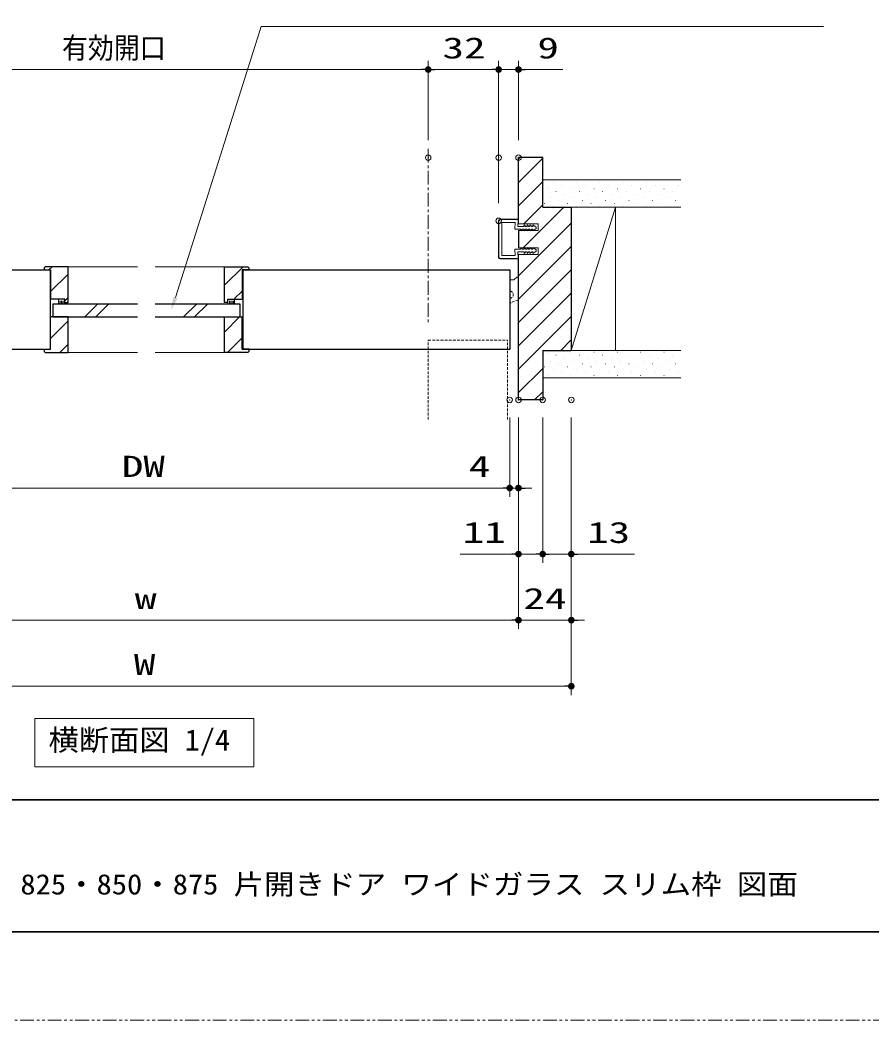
# Model space of a CAD drawing. Units: millimetres, scale not verified. Extents: x -1306 to 1306, y -607 to 607.
# Drawn here: x -631.8 to -245.2, y -594 to -139.9 of the extents above; entities that cross this region are included whole.
import ezdxf
from ezdxf.enums import TextEntityAlignment as Align

# ---------------------------------------------------------------- set-up
doc = ezdxf.new("R2010")
doc.units = ezdxf.units.MM
doc.header["$LTSCALE"] = 5
doc.header["$PDMODE"] = 32
doc.header["$PDSIZE"] = 2.5
for name, pattern in [('USER1', [2.5, 1.25, -0.25, 0.25, -0.25, 0.25, -0.25]), ('USER2', [0.375, 0.25, -0.125]), ('USER3', [2, 1.25, -0.25, 0.25, -0.25])]:
    doc.linetypes.add(name, pattern=pattern)
for name, color, linetype, lineweight in [('0-1_線(黄)', 2, 'Continuous', 15), ('0-3_陰線', 4, 'USER1', 9), ('0-A_点線(黄)', 2, 'USER2', 15), ('0-B_点線(水)', 6, 'USER2', 9), ('0-C_中心線', 3, 'USER3', 9), ('0-D_線(白)', 7, 'Continuous', 30), ('1-0_線(水)', 4, 'Continuous', 9), ('1-1_寸法線', 3, 'Continuous', 13), ('1-2_ハッチング', 6, 'Continuous', 9), ('1-4_DEFPOINTS', 7, 'Continuous', 5), ('1-5_0', 3, 'Continuous', 25), ('1-6_図面枠', 7, 'Continuous', 35)]:
    doc.layers.add(name, color=color, linetype=linetype, lineweight=lineweight)
doc.styles.add('ＭＳ ゴシック', font='')
doc.styles.get('ＭＳ ゴシック').set_extended_font_data('MS Gothic')

# ---------------------------------------------------------------- blocks, each defined once
blk = doc.blocks.new('_DOT')
at = {"layer": '1-5_0'}
blk.add_line((-2.5, 0), (-5, 0), dxfattribs=at)
for points in [[(0, 0), (-2.5, 0), (-2.48, 0.313)], [(0, 0), (-2.48, -0.313), (-2.5, 0)], [(0, 0), (-2.48, 0.313), (-2.421, 0.622)], [(0, 0), (-2.421, -0.622), (-2.48, -0.313)], [(0, 0), (-2.421, 0.622), (-2.324, 0.92)], [(0, 0), (-2.324, -0.92), (-2.421, -0.622)], [(0, 0), (-2.324, 0.92), (-2.191, 1.204)], [(0, 0), (-2.191, -1.204), (-2.324, -0.92)], [(0, 0), (-2.191, 1.204), (-2.023, 1.469)], [(0, 0), (-2.023, -1.469), (-2.191, -1.204)], [(0, 0), (-2.023, 1.469), (-1.822, 1.711)], [(0, 0), (-1.822, -1.711), (-2.023, -1.469)], [(0, 0), (-1.822, 1.711), (-1.594, 1.926)], [(0, 0), (-1.594, -1.926), (-1.822, -1.711)], [(0, 0), (-1.594, 1.926), (-1.34, 2.111)], [(0, 0), (-1.34, -2.111), (-1.594, -1.926)], [(0, 0), (-1.34, 2.111), (-1.064, 2.262)], [(0, 0), (-1.064, -2.262), (-1.34, -2.111)], [(0, 0), (-1.064, 2.262), (-0.773, 2.378)], [(0, 0), (-0.773, -2.378), (-1.064, -2.262)], [(0, 0), (-0.773, 2.378), (-0.468, 2.456)], [(0, 0), (-0.468, -2.456), (-0.773, -2.378)], [(0, 0), (-0.468, 2.456), (-0.157, 2.495)], [(0, 0), (-0.157, -2.495), (-0.468, -2.456)], [(0, 0), (-0.157, 2.495), (0.157, 2.495)], [(0, 0), (0.157, -2.495), (-0.157, -2.495)], [(0, 0), (0.157, 2.495), (0.468, 2.456)], [(0, 0), (0.468, 2.456), (0.773, 2.378)], [(0, 0), (0.773, 2.378), (1.064, 2.262)], [(0, 0), (1.064, 2.262), (1.34, 2.111)], [(0, 0), (1.34, 2.111), (1.594, 1.926)], [(0, 0), (1.594, 1.926), (1.822, 1.711)], [(0, 0), (1.822, 1.711), (2.023, 1.469)], [(0, 0), (2.023, 1.469), (2.191, 1.204)], [(0, 0), (2.191, 1.204), (2.324, 0.92)], [(0, 0), (2.324, 0.92), (2.421, 0.622)], [(0, 0), (2.421, 0.622), (2.48, 0.313)], [(0, 0), (2.48, 0.313), (2.5, 0)], [(0, 0), (0.468, -2.456), (0.157, -2.495)], [(0, 0), (0.773, -2.378), (0.468, -2.456)], [(0, 0), (1.064, -2.262), (0.773, -2.378)], [(0, 0), (1.34, -2.111), (1.064, -2.262)], [(0, 0), (1.594, -1.926), (1.34, -2.111)], [(0, 0), (1.822, -1.711), (1.594, -1.926)], [(0, 0), (2.023, -1.469), (1.822, -1.711)], [(0, 0), (2.191, -1.204), (2.023, -1.469)], [(0, 0), (2.324, -0.92), (2.191, -1.204)], [(0, 0), (2.421, -0.622), (2.324, -0.92)], [(0, 0), (2.48, -0.313), (2.421, -0.622)], [(0, 0), (2.5, 0), (2.48, -0.313)]]:
    blk.add_solid(points, dxfattribs=at)

msp = doc.modelspace()

# ---------------------------------------------------------------- linework, layer by layer
at = {"layer": '0-1_線(黄)'}
for p, q in [((-331.694, -212.451), (-394.381, -212.451)), ((-331.694, -224.951), (-381.381, -224.951)), ((-361.381, -224.951), (-381.381, -289.951)), ((-361.381, -224.951), (-361.381, -289.951)), ((-361.381, -224.951), (-361.381, -289.951)), ((-331.694, -289.951), (-381.381, -289.951)), ((-331.694, -302.451), (-394.381, -302.451))]:
    msp.add_line(p, q, dxfattribs=at)
msp.add_lwpolyline([(-625.093, -457.162), (-525.622, -457.162), (-525.622, -478.997), (-625.093, -478.997)], close=True, dxfattribs=at)
at = {"layer": '0-3_陰線'}
msp.add_line((387.036, -594), (-1292.964, -594), dxfattribs=at)
at = {"layer": '0-A_点線(黄)'}
for p, q in [((-407.898, -257.977), (-409.381, -258.002)), ((-406.495, -256.95), (-407.196, -257.673)), ((-405.793, -256.646), (-405.382, -256.64)), ((-405.382, -266.996), (-408.642, -268.241)), ((-446.382, -285.309), (-410.382, -285.309)), ((-410.382, -321.355), (-410.382, -285.309))]:
    msp.add_line(p, q, dxfattribs=at)
msp.add_lwpolyline([(-446.382, -321.355), (-446.382, -285.309), (-410.382, -285.309)], dxfattribs=at)
for centre, radius, start, end in [((-407.914, -256.977), 1, 270.89848, 315.89848), ((-405.777, -257.646), 1, 90.89848, 135.89848), ((-409.381, -264.701), 1.65, 269.99645, 90.00355), ((-409.355, -266.372), 2, 269.24904, 290.89848)]:
    msp.add_arc(centre, radius, start, end, dxfattribs=at)
at = {"layer": '0-B_点線(水)'}
for p, q in [((-614.231, -268.751), (-614.231, -266.651)), ((-613.606, -268.751), (-613.606, -266.651)), ((-612.981, -268.751), (-612.981, -266.651)), ((-612.356, -268.751), (-612.356, -266.651)), ((-611.731, -268.751), (-611.731, -266.651)), ((-537.347, -268.751), (-537.347, -266.651)), ((-536.722, -268.751), (-536.722, -266.651)), ((-536.097, -268.751), (-536.097, -266.651)), ((-535.472, -268.751), (-535.472, -266.651)), ((-534.847, -268.751), (-534.847, -266.651))]:
    msp.add_line(p, q, dxfattribs=at)
at = {"layer": '0-C_中心線'}
msp.add_line((-446.382, -198.45), (-446.382, -278.309), dxfattribs=at)
at = {"layer": '0-D_線(白)'}
for p, q in [((-405.382, -232.451), (-405.383, -202.451)), ((-394.381, -224.951), (-381.381, -224.951)), ((-381.381, -224.951), (-381.381, -289.951)), ((-405.382, -235.451), (-405.382, -243.451)), ((-405.381, -312.451), (-405.382, -246.451)), ((-739.381, -253.451), (-617.881, -253.451)), ((-620.381, -251.951), (-620.881, -252.451)), ((-620.881, -252.451), (-620.881, -253.451)), ((-618.131, -253.451), (-618.131, -289.451)), ((-530.881, -253.451), (-409.381, -253.451)), ((-530.631, -253.451), (-530.631, -289.451)), ((-528.381, -251.951), (-527.881, -252.451)), ((-527.881, -252.451), (-527.881, -253.451)), ((-409.381, -253.451), (-409.381, -289.451)), ((-616.881, -268.751), (-578.381, -268.751)), ((-570.381, -268.751), (-531.881, -268.751)), ((-531.881, -268.751), (-531.881, -274.751)), ((-570.381, -274.751), (-531.881, -274.751)), ((-620.881, -289.451), (-620.881, -290.451)), ((-620.381, -290.951), (-620.881, -290.451)), ((-530.881, -289.451), (-409.381, -289.451)), ((-528.381, -290.951), (-527.881, -290.451)), ((-527.881, -289.451), (-527.881, -290.451)), ((-394.381, -289.951), (-394.381, -312.451)), ((-394.381, -289.951), (-381.381, -289.951)), ((-394.381, -312.451), (-405.381, -312.451))]:
    msp.add_line(p, q, dxfattribs=at)
for points in [[(-394.381, -224.951), (-394.381, -202.451), (-405.383, -202.451)], [(-739.381, -253.451), (-739.381, -289.451), (-617.881, -289.451)], [(-620.881, -253.451), (-617.881, -253.451), (-617.881, -266.651)], [(-611.381, -268.151), (-609.881, -268.151), (-609.881, -251.951), (-620.381, -251.951)], [(-537.381, -268.151), (-538.881, -268.151), (-538.881, -251.951), (-528.381, -251.951)], [(-527.881, -253.451), (-530.881, -253.451), (-530.881, -266.651)], [(-611.381, -268.151), (-611.381, -266.651), (-617.881, -266.651)], [(-611.381, -268.151), (-611.381, -266.651), (-614.381, -266.651)], [(-537.381, -268.151), (-537.381, -266.651), (-530.881, -266.651)], [(-537.381, -268.151), (-537.381, -266.651), (-534.381, -266.651)], [(-616.881, -268.751), (-616.881, -274.751), (-578.381, -274.751)], [(-620.881, -289.451), (-617.881, -289.451), (-617.881, -274.751)], [(-620.381, -290.951), (-609.881, -290.951), (-609.881, -274.751), (-617.881, -274.751)], [(-528.381, -290.951), (-538.881, -290.951), (-538.881, -274.751), (-530.881, -274.751)], [(-527.881, -289.451), (-530.881, -289.451), (-530.881, -274.751)]]:
    msp.add_lwpolyline(points, dxfattribs=at)
at = {"layer": '1-0_線(水)'}
for p, q in [((-381.381, -224.951), (-381.381, -289.951)), ((-405.382, -235.451), (-405.382, -243.451)), ((-609.881, -251.951), (-578.381, -251.951)), ((-538.881, -251.951), (-570.381, -251.951)), ((-409.381, -253.451), (-409.381, -289.451)), ((-614.381, -266.651), (-614.381, -268.751)), ((-534.381, -266.651), (-534.381, -268.751)), ((-611.381, -268.151), (-611.381, -268.751)), ((-602.389, -274.751), (-596.389, -268.751)), ((-597.389, -274.751), (-591.389, -268.751)), ((-557.501, -274.751), (-551.501, -268.751)), ((-552.501, -274.751), (-546.501, -268.751)), ((-537.381, -268.151), (-537.381, -268.751)), ((-609.881, -290.951), (-578.381, -290.951)), ((-538.881, -290.951), (-570.381, -290.951))]:
    msp.add_line(p, q, dxfattribs=at)
at = {"layer": '1-1_寸法線'}
for p, q in [((-446.382, -194.451), (-446.382, -158.451)), ((-446.382, -194.451), (-446.382, -158.451)), ((-414.382, -194.451), (-414.382, -158.451)), ((-414.382, -223.151), (-414.382, -158.451)), ((-405.383, -194.451), (-405.383, -158.451)), ((-449.382, -162.451), (-731.38, -162.451)), ((-443.382, -162.451), (-417.382, -162.451)), ((-417.382, -162.451), (-420.382, -162.451)), ((-414.382, -162.451), (-405.383, -162.451)), ((-402.383, -162.451), (-385.192, -162.451)), ((-414.382, -231.151), (-414.382, -247.751)), ((-414.232, -231.151), (-414.232, -247.751)), ((-405.682, -230.451), (-413.682, -230.451)), ((-405.682, -230.601), (-413.682, -230.601)), ((-405.688, -233.651), (-405.532, -230.757)), ((-405.442, -232.253), (-405.382, -230.763)), ((-407.098, -234.951), (-406.931, -231.951)), ((-404.375, -234.951), (-407.098, -234.951)), ((-402.771, -233.651), (-405.688, -233.651)), ((-405.382, -235.451), (-405.132, -235.451)), ((-404.375, -235.605), (-403.558, -234.951)), ((-404.375, -234.958), (-404.375, -235.605)), ((-402.771, -234.951), (-403.558, -234.951)), ((-402.771, -232.901), (-402.771, -233.651)), ((-401.971, -233.651), (-402.771, -232.901)), ((-402.771, -235.701), (-402.771, -234.951)), ((-401.971, -234.951), (-402.771, -235.701)), ((-401.471, -233.651), (-401.971, -233.651)), ((-401.471, -234.951), (-401.971, -234.951)), ((-401.471, -232.901), (-401.471, -233.651)), ((-400.671, -233.651), (-401.471, -232.901)), ((-401.471, -235.701), (-401.471, -234.951)), ((-400.671, -234.951), (-401.471, -235.701)), ((-400.171, -233.651), (-400.671, -233.651)), ((-400.171, -234.951), (-400.671, -234.951)), ((-399.371, -233.651), (-400.171, -232.901)), ((-400.171, -232.901), (-400.171, -233.651)), ((-400.171, -235.701), (-400.171, -234.951)), ((-399.371, -234.951), (-400.171, -235.701)), ((-398.871, -233.651), (-399.371, -233.651)), ((-398.871, -234.951), (-399.371, -234.951)), ((-398.871, -232.901), (-398.871, -233.651)), ((-397.382, -234.001), (-398.871, -232.901)), ((-397.383, -234.601), (-398.871, -235.701)), ((-398.871, -235.701), (-398.871, -234.951)), ((-397.383, -234.601), (-397.382, -234.001)), ((-404.375, -243.951), (-407.098, -243.951)), ((-407.093, -243.951), (-406.931, -246.951)), ((-405.382, -243.451), (-405.132, -243.451)), ((-404.375, -243.296), (-403.558, -243.951)), ((-404.375, -243.943), (-404.375, -243.296)), ((-402.771, -243.951), (-403.558, -243.951)), ((-402.771, -243.201), (-402.771, -243.951)), ((-401.971, -243.951), (-402.771, -243.201)), ((-401.471, -243.951), (-401.971, -243.951)), ((-401.471, -243.201), (-401.471, -243.951)), ((-400.671, -243.951), (-401.471, -243.201)), ((-400.171, -243.951), (-400.671, -243.951)), ((-400.171, -243.201), (-400.171, -243.951)), ((-399.371, -243.951), (-400.171, -243.201)), ((-398.871, -243.951), (-399.371, -243.951)), ((-398.871, -243.201), (-398.871, -243.951)), ((-397.383, -244.301), (-398.871, -243.201)), ((-397.382, -244.901), (-398.871, -246.001)), ((-397.383, -244.301), (-397.382, -244.901)), ((-405.682, -248.301), (-413.682, -248.301)), ((-405.682, -248.451), (-413.682, -248.451)), ((-406.931, -246.951), (-412.882, -246.951)), ((-405.688, -245.251), (-405.532, -248.145)), ((-402.771, -245.251), (-405.688, -245.251)), ((-405.442, -246.649), (-405.382, -248.139)), ((-402.771, -246.001), (-402.771, -245.251)), ((-401.971, -245.251), (-402.771, -246.001)), ((-401.471, -245.251), (-401.971, -245.251)), ((-401.471, -246.001), (-401.471, -245.251)), ((-400.671, -245.251), (-401.471, -246.001)), ((-400.171, -245.251), (-400.671, -245.251)), ((-399.371, -245.251), (-400.171, -246.001)), ((-400.171, -246.001), (-400.171, -245.251)), ((-398.871, -245.251), (-399.371, -245.251)), ((-398.871, -246.001), (-398.871, -245.251)), ((-409.381, -320.451), (-409.381, -356.451)), ((-409.381, -320.451), (-409.381, -356.451)), ((-405.381, -320.451), (-405.381, -386.451)), ((-405.381, -320.451), (-405.381, -416.451)), ((-405.381, -320.451), (-405.381, -356.451)), ((-405.381, -320.451), (-405.381, -416.451)), ((-394.381, -320.451), (-394.381, -386.451)), ((-394.381, -320.451), (-394.381, -386.451)), ((-381.381, -320.451), (-381.381, -446.451)), ((-381.381, -320.451), (-381.381, -386.451)), ((-381.381, -320.451), (-381.381, -416.451)), ((-736.381, -352.451), (-412.381, -352.451)), ((-412.381, -352.451), (-430.524, -352.451)), ((-405.381, -352.451), (-409.381, -352.451)), ((-402.381, -352.451), (-399.381, -352.451)), ((-408.381, -382.451), (-431.869, -382.451)), ((-394.381, -382.451), (-405.381, -382.451)), ((-397.381, -382.451), (-400.381, -382.451)), ((-394.381, -382.451), (-381.381, -382.451)), ((-391.381, -382.451), (-388.381, -382.451)), ((-378.381, -382.451), (-352.619, -382.451)), ((-740.381, -412.451), (-408.381, -412.451)), ((-408.381, -412.451), (-411.381, -412.451)), ((-405.381, -412.451), (-381.381, -412.451)), ((-378.381, -412.451), (-375.381, -412.451)), ((-764.381, -442.451), (-384.381, -442.451))]:
    msp.add_line(p, q, dxfattribs=at)
for points in [[(-266.762, -142.948), (-522.325, -142.948), (-561.198, -265.988)], [(-406.931, -231.951), (-412.882, -231.951), (-412.882, -246.951)], [(-405.382, -232.451), (-396.382, -232.451), (-396.382, -235.451), (-405.382, -235.451)], [(-405.382, -243.451), (-396.382, -243.451), (-396.382, -246.451), (-405.382, -246.451)]]:
    msp.add_lwpolyline(points, dxfattribs=at)
for centre, radius, start, end in [((-413.682, -231.151), 0.7, 90, 180), ((-413.682, -231.151), 0.55, 90, 180), ((-405.682, -230.751), 0.3, 357.72528, 90), ((-405.682, -230.751), 0.15, 357.72528, 90), ((-413.682, -247.751), 0.7, 180, 270), ((-413.682, -247.751), 0.55, 180, 270), ((-405.682, -248.151), 0.3, 270, 2.27472), ((-405.682, -248.151), 0.15, 270, 2.27472)]:
    msp.add_arc(centre, radius, start, end, dxfattribs=at)
msp.add_solid([(-563.254, -271.625), (-562.177, -265.631), (-560.219, -266.345)], dxfattribs=at)
at = {"layer": '1-2_ハッチング'}
for p, q in [((-405.383, -203.092), (-404.741, -202.451)), ((-405.383, -213.699), (-394.381, -202.698)), ((-405.383, -224.305), (-394.381, -213.304)), ((-393.662, -212.585), (-393.612, -212.585)), ((-383.055, -212.585), (-383.005, -212.585)), ((-372.449, -212.585), (-372.399, -212.585)), ((-361.842, -212.585), (-361.792, -212.585)), ((-351.236, -212.585), (-351.186, -212.585)), ((-340.629, -212.585), (-340.579, -212.585)), ((-392.336, -216.562), (-392.286, -216.562)), ((-389.685, -213.911), (-389.635, -213.911)), ((-388.359, -217.888), (-388.309, -217.888)), ((-385.707, -215.237), (-385.657, -215.237)), ((-381.73, -216.562), (-381.68, -216.562)), ((-379.078, -213.911), (-379.028, -213.911)), ((-377.752, -217.888), (-377.702, -217.888)), ((-375.1, -215.237), (-375.05, -215.237)), ((-371.123, -216.562), (-371.073, -216.562)), ((-368.471, -213.911), (-368.421, -213.911)), ((-367.145, -217.888), (-367.095, -217.888)), ((-364.494, -215.237), (-364.444, -215.237)), ((-360.516, -216.562), (-360.466, -216.562)), ((-357.865, -213.911), (-357.815, -213.911)), ((-356.539, -217.888), (-356.489, -217.888)), ((-353.887, -215.237), (-353.837, -215.237)), ((-349.91, -216.562), (-349.86, -216.562)), ((-347.258, -213.911), (-347.208, -213.911)), ((-345.932, -217.888), (-345.882, -217.888)), ((-343.281, -215.237), (-343.231, -215.237)), ((-339.303, -216.562), (-339.253, -216.562)), ((-336.651, -213.911), (-336.601, -213.911)), ((-335.326, -217.888), (-335.276, -217.888)), ((-332.674, -215.237), (-332.624, -215.237)), ((-391.01, -220.54), (-390.96, -220.54)), ((-387.033, -221.866), (-386.983, -221.866)), ((-384.381, -219.214), (-384.331, -219.214)), ((-380.404, -220.54), (-380.354, -220.54)), ((-376.426, -221.866), (-376.376, -221.866)), ((-373.775, -219.214), (-373.725, -219.214)), ((-369.797, -220.54), (-369.747, -220.54)), ((-365.82, -221.866), (-365.77, -221.866)), ((-363.168, -219.214), (-363.118, -219.214)), ((-359.191, -220.54), (-359.141, -220.54)), ((-355.213, -221.866), (-355.163, -221.866)), ((-352.561, -219.214), (-352.511, -219.214)), ((-348.584, -220.54), (-348.534, -220.54)), ((-344.606, -221.866), (-344.556, -221.866)), ((-341.955, -219.214), (-341.905, -219.214)), ((-337.977, -220.54), (-337.927, -220.54)), ((-334, -221.866), (-333.95, -221.866)), ((-403.315, -243.451), (-384.815, -224.951)), ((-402.921, -232.451), (-394.381, -223.911)), ((-393.662, -223.192), (-393.612, -223.192)), ((-389.685, -224.517), (-389.635, -224.517)), ((-383.055, -223.192), (-383.005, -223.192)), ((-379.078, -224.517), (-379.028, -224.517)), ((-372.449, -223.192), (-372.399, -223.192)), ((-368.471, -224.517), (-368.421, -224.517)), ((-361.842, -223.192), (-361.792, -223.192)), ((-357.865, -224.517), (-357.815, -224.517)), ((-351.236, -223.192), (-351.186, -223.192)), ((-347.258, -224.517), (-347.208, -224.517)), ((-340.629, -223.192), (-340.579, -223.192)), ((-336.651, -224.517), (-336.601, -224.517)), ((-405.382, -256.125), (-381.381, -232.124)), ((-405.382, -266.731), (-381.381, -242.731)), ((-618.654, -253.451), (-617.154, -251.951)), ((-538.881, -260.416), (-530.417, -251.951)), ((-405.382, -277.338), (-381.381, -253.337)), ((-617.881, -263.285), (-609.881, -255.285)), ((-534.31, -266.451), (-530.881, -263.022)), ((-611.381, -267.391), (-609.881, -265.891)), ((-405.382, -287.944), (-381.381, -263.944)), ((-617.881, -284.498), (-609.881, -276.498)), ((-538.881, -281.629), (-532.203, -274.951)), ((-405.381, -298.551), (-381.381, -274.55)), ((-537.597, -290.951), (-530.881, -284.235)), ((-386.175, -289.951), (-381.381, -285.157)), ((-613.728, -290.951), (-609.881, -287.105)), ((-392.336, -290.809), (-392.286, -290.809)), ((-391.01, -294.786), (-390.96, -294.786)), ((-388.359, -292.134), (-388.309, -292.134)), ((-384.381, -293.46), (-384.331, -293.46)), ((-381.73, -290.809), (-381.68, -290.809)), ((-380.404, -294.786), (-380.354, -294.786)), ((-377.752, -292.134), (-377.702, -292.134)), ((-373.775, -293.46), (-373.725, -293.46)), ((-371.123, -290.809), (-371.073, -290.809)), ((-369.797, -294.786), (-369.747, -294.786)), ((-367.145, -292.134), (-367.095, -292.134)), ((-363.168, -293.46), (-363.118, -293.46)), ((-360.516, -290.809), (-360.466, -290.809)), ((-359.191, -294.786), (-359.141, -294.786)), ((-356.539, -292.134), (-356.489, -292.134)), ((-352.561, -293.46), (-352.511, -293.46)), ((-349.91, -290.809), (-349.86, -290.809)), ((-348.584, -294.786), (-348.534, -294.786)), ((-345.932, -292.134), (-345.882, -292.134)), ((-341.955, -293.46), (-341.905, -293.46)), ((-339.303, -290.809), (-339.253, -290.809)), ((-337.977, -294.786), (-337.927, -294.786)), ((-335.326, -292.134), (-335.276, -292.134)), ((-405.381, -309.157), (-394.381, -298.157)), ((-393.662, -297.438), (-393.612, -297.438)), ((-389.685, -298.764), (-389.635, -298.764)), ((-387.033, -296.112), (-386.983, -296.112)), ((-383.055, -297.438), (-383.005, -297.438)), ((-379.078, -298.764), (-379.028, -298.764)), ((-376.426, -296.112), (-376.376, -296.112)), ((-372.449, -297.438), (-372.399, -297.438)), ((-368.471, -298.764), (-368.421, -298.764)), ((-365.82, -296.112), (-365.77, -296.112)), ((-361.842, -297.438), (-361.792, -297.438)), ((-357.865, -298.764), (-357.815, -298.764)), ((-355.213, -296.112), (-355.163, -296.112)), ((-351.236, -297.438), (-351.186, -297.438)), ((-347.258, -298.764), (-347.208, -298.764)), ((-344.606, -296.112), (-344.556, -296.112)), ((-340.629, -297.438), (-340.579, -297.438)), ((-336.651, -298.764), (-336.601, -298.764)), ((-334, -296.112), (-333.95, -296.112)), ((-392.336, -301.415), (-392.286, -301.415)), ((-385.707, -300.089), (-385.657, -300.089)), ((-381.73, -301.415), (-381.68, -301.415)), ((-375.1, -300.089), (-375.05, -300.089)), ((-371.123, -301.415), (-371.073, -301.415)), ((-364.494, -300.089), (-364.444, -300.089)), ((-360.516, -301.415), (-360.466, -301.415)), ((-353.887, -300.089), (-353.837, -300.089)), ((-349.91, -301.415), (-349.86, -301.415)), ((-343.281, -300.089), (-343.231, -300.089)), ((-339.303, -301.415), (-339.253, -301.415)), ((-332.674, -300.089), (-332.624, -300.089)), ((-398.068, -312.451), (-394.381, -308.764))]:
    msp.add_line(p, q, dxfattribs=at)
at = {"layer": '1-4_DEFPOINTS'}
for p in [(-414.382, -162.451), (-405.383, -162.451), (-446.382, -202.451), (-414.382, -202.451), (-405.383, -202.451), (-414.382, -231.151), (-409.381, -312.451), (-405.381, -312.451), (-394.381, -312.451), (-381.381, -312.451), (-409.381, -352.451), (-405.381, -352.451), (-394.381, -382.451), (-381.381, -382.451), (-405.381, -412.451), (-381.381, -412.451), (-381.381, -442.451)]:
    msp.add_point(p, dxfattribs=at)
at = {"layer": '1-6_図面枠'}
msp.add_line((-1252.964, -494), (347.036, -494), dxfattribs=at)
msp.add_lwpolyline([(-1252.964, -554), (347.036, -554), (347.036, 554), (-1252.964, 554)], close=True, dxfattribs=at)

# ---------------------------------------------------------------- block references
at = {"layer": '1-1_寸法線', "xscale": 0.6, "yscale": 0.6}
for p in [(-446.382, -162.451), (-414.382, -162.451), (-414.382, -162.451), (-409.381, -352.451), (-409.381, -352.451), (-405.381, -382.451), (-394.381, -382.451), (-405.381, -412.451), (-405.381, -412.451), (-381.381, -442.451)]:
    msp.add_blockref('_DOT', p, dxfattribs=at)
at = {"layer": '1-1_寸法線', "xscale": 0.6, "yscale": 0.6, "rotation": 180}
for p in [(-446.382, -162.451), (-405.383, -162.451), (-405.381, -352.451), (-394.381, -382.451), (-381.381, -382.451), (-381.381, -412.451)]:
    msp.add_blockref('_DOT', p, dxfattribs=at)

# ---------------------------------------------------------------- texts
at = {"layer": '0-1_線(黄)', "style": 'ＭＳ ゴシック', "width": 1.05}
msp.add_text('横断面図 1/4', height=9.604, dxfattribs=at).set_placement((-618.876, -474.54), align=Align.BOTTOM_LEFT)
at = {"layer": '1-1_寸法線', "style": 'ＭＳ ゴシック'}
for s, width, p in [('有効開口', 0.9, (-612.745, -160.301)), ('32', 1.5, (-439.906, -160.301)), ('9', 1.5, (-396.811, -160.301)), ('DW', 1.5, (-585.572, -350.301)), ('4', 1.5, (-427.953, -350.301)), ('11', 1.5, (-430.727, -380.301)), ('13', 1.5, (-374.238, -380.301)), ('24', 1.5, (-403.143, -410.301)), ('w', 1.5, (-579.619, -410.301)), ('W', 1.5, (-580.096, -440.301))]:
    msp.add_text(s, height=9.604, dxfattribs=dict(at, width=width)).set_placement(p, align=Align.BOTTOM_LEFT)
at = {"layer": '1-6_図面枠', "style": 'ＭＳ ゴシック', "width": 1.1}
msp.add_text('ノッポ H2100・2400 W735・755・780・825・850・875 片開きドア ワイドガラス スリム枠 図面', height=9.236, dxfattribs=at).set_placement((-873.76, -539.776), align=Align.BOTTOM_LEFT)

doc.saveas('drawing.dxf')
